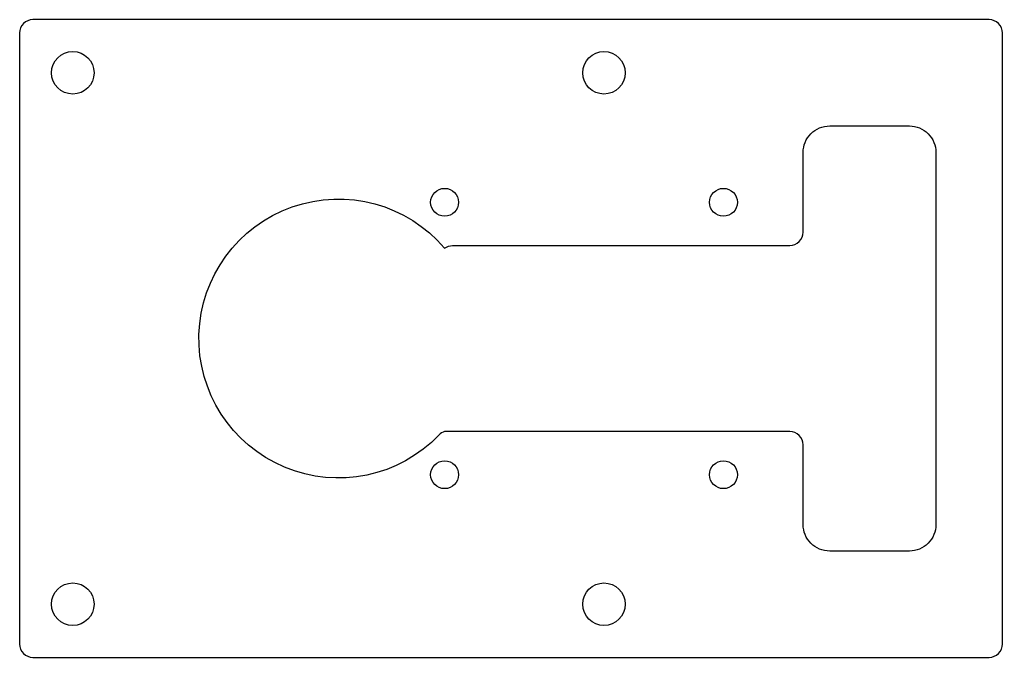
# Model space of a CAD drawing. Header units: millimetres. Extents: x -24 to 50, y -24 to 24.
import ezdxf

# ---------------------------------------------------------------- set-up
doc = ezdxf.new("R2010")
doc.units = ezdxf.units.MM
doc.layers.get('0').update_dxf_attribs({"linetype": 'CONTINUOUS'})

msp = doc.modelspace()

# ---------------------------------------------------------------- linework, layer by layer
for points in [[(-24, -23, 0.414214), (-23, -24), (49, -24, 0.414214), (50, -23), (50, 23, 0.414214), (49, 24), (-23, 24, 0.414214), (-24, 23)], [(34, 7, 0.414214), (35, 8), (35, 14, -0.414214), (37, 16), (43, 16, -0.414214), (45, 14), (45, -14, -0.414214), (43, -16), (37, -16, -0.414214), (35, -14), (35, -8, 0.414214), (34, -7), (8, -7, 0.124136), (7.586, -7.26, -2.601353), (8, 6.801, -0.161963), (8.599, 7)]]:
    msp.add_lwpolyline(points, format="xyb", close=True)
for centre, radius in [((-20, 20), 1.6), ((20, 20), 1.6), ((8, 10.25), 1.05), ((29, 10.25), 1.05), ((8, -10.25), 1.05), ((29, -10.25), 1.05), ((-20, -20), 1.6), ((20, -20), 1.6)]:
    msp.add_circle(centre, radius)

doc.saveas('drawing.dxf')
